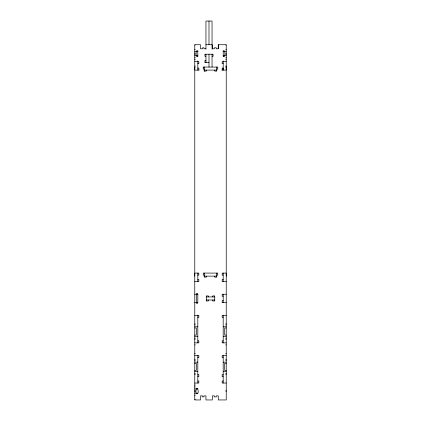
<?xml version="1.0" encoding="UTF-8"?>
<svg xmlns="http://www.w3.org/2000/svg" width="421" height="421" viewBox="0 0 421 421"><rect width="100%" height="100%" fill="white"/><g stroke="black" fill="none" stroke-linecap="round" stroke-linejoin="round"><path stroke-width="0.63" d="M206.285 70.102L206.285 71.117L204.253 71.117L204.238 67.06M226.235 276.129L226.235 273.087L222.177 273.087L222.177 275.118L223.188 275.118M223.188 51.373C225.382 48.636 224.956 55.256 224.714 55.725A0.763 0.763 0 0 1 223.951 56.488A0.763 0.763 0 0 1 223.188 55.725L226.235 55.725M205.953 44.731L212.363 44.731L212.347 48.789L214.394 48.789L214.394 47.778L216.257 47.778L216.241 48.789L218.283 48.789L218.283 44.731L226.235 44.731L226.235 399.95L218.283 399.95L218.283 395.893L216.257 395.893L216.257 396.903L214.394 396.903L214.394 395.893L212.363 395.893L212.363 399.95L205.953 399.95L205.953 395.893L203.922 395.893L203.922 396.903L202.554 396.903L202.554 395.893L200.522 395.893L200.522 399.95L194.77 399.95L194.77 44.731L200.522 44.731L200.507 48.789L202.554 48.789L202.554 47.778L203.922 47.778L203.906 48.789L205.953 48.789M194.77 45.021L195.281 45.021M225.73 45.021L226.235 45.021M194.77 49.468L195.281 49.468M225.73 49.468L226.235 49.468M194.77 51.499L197.817 51.499M223.188 51.499L226.235 51.499M194.77 53.188L195.281 53.188M225.73 53.188L226.235 53.188M194.77 54.204L195.281 54.204M225.73 54.204L226.235 54.204M194.77 55.725L197.817 55.725A0.763 0.763 0 0 1 197.054 56.488A0.763 0.763 0 0 1 196.297 55.725C196.054 55.256 195.628 48.636 197.817 51.373M196.297 55.725L197.312 55.725M223.698 55.725L224.714 55.725M205.953 56.235L204.922 56.235L204.922 54.204L213.058 54.204L213.058 56.235L212.026 56.235M194.77 57.756L195.281 57.756M225.73 57.756L226.235 57.756M194.77 59.619L195.281 59.619M225.73 59.619L226.235 59.619M205.953 60.629L204.922 60.629L204.922 62.661L208.995 62.661M194.77 61.645L198.833 61.645L198.833 63.676L197.817 63.676M226.235 61.645L222.177 61.645L222.177 63.676L223.188 63.676M194.77 66.044L195.281 66.044M225.73 66.044L226.235 66.044L226.235 70.102L221.925 70.102M195.281 67.06L194.77 67.06L194.765 70.102L199.065 70.102M203.222 67.06L217.783 67.06L217.783 69.091L216.768 69.091M225.73 67.06L226.235 67.06M197.817 68.076L198.849 68.076L198.849 70.102M223.204 68.076L222.177 68.076L222.188 70.102M204.238 70.102L216.757 70.102M197.817 275.118L198.833 275.118L198.833 273.087L194.77 273.087L194.765 276.129M204.253 275.118L203.238 275.118L203.238 273.087L217.783 273.087L217.783 275.118L216.768 275.118M204.243 276.129L216.762 276.129M197.817 279.512L198.833 279.512L198.833 281.544L194.77 281.544M223.188 279.512L222.177 279.512L222.177 281.544L226.235 281.544M194.77 294.232L197.817 294.232L197.817 302.688A0.763 0.763 0 0 1 197.054 303.446A0.763 0.763 0 0 1 196.297 302.688L196.297 294.232A0.763 0.763 0 0 1 197.054 293.469A0.763 0.763 0 0 1 197.817 294.232M226.235 294.232L222.177 294.232L222.177 296.258L223.188 296.258M206.274 296.937L214.731 296.937M206.274 299.984L214.731 299.984M223.188 300.657L222.177 300.657L222.177 302.688L226.235 302.688M194.77 302.688L197.817 302.688M194.77 315.376L198.833 315.376L198.833 317.402L197.817 317.402M226.235 315.376L222.177 315.376L222.177 317.402L223.188 317.402M194.77 323.923L195.281 323.923M225.73 323.923L226.235 323.923M194.77 324.938L195.281 324.938M225.73 324.938L226.235 324.938M194.77 326.828L197.817 326.78M223.188 326.828L226.235 326.78M194.77 327.985L196.297 327.985L196.297 335.09L194.77 335.09M226.235 327.985L224.714 327.985L224.714 335.09L226.235 335.09M194.77 336.29L197.817 336.247M223.188 336.29L226.235 336.247M194.77 338.131L195.281 338.131M225.73 338.131L226.235 338.131M194.77 339.147L195.281 339.147M225.73 339.147L226.235 339.147M197.817 340.831L198.833 340.831L198.833 342.862L194.77 342.862M223.188 340.831L222.177 340.831L222.177 342.862L226.235 342.862M194.77 344.888L195.281 344.888M225.73 344.888L226.235 344.888M194.77 353.519L195.281 353.519M225.73 353.519L226.235 353.519M194.77 355.545L198.833 355.545L198.833 357.576L197.817 357.576M226.235 355.545L222.177 355.545L222.177 357.576L223.188 357.576M194.77 359.26L195.281 359.26M225.73 359.26L226.235 359.26M194.77 360.276L195.281 360.276M225.73 360.276L226.235 360.276M194.77 362.16L197.817 362.118M223.188 362.16L226.235 362.16M194.77 363.323L196.297 363.323L196.297 370.427L194.77 370.427M226.235 363.323L224.714 363.323L224.714 370.427L226.235 370.427M194.77 371.585L197.817 371.585M223.188 371.585L226.235 371.627M194.77 373.469L195.281 373.469M225.73 373.469L226.235 373.469M194.77 374.485L195.281 374.485M225.73 374.485L226.235 374.485M197.817 374.579L198.833 374.579L198.833 376.606L197.817 376.606M223.188 374.579L222.177 374.579L222.177 376.606L223.188 376.606M197.817 381.005L198.833 381.005L198.833 383.036L194.77 383.036M223.188 381.005L222.177 381.005L222.177 383.036L226.235 383.036M194.77 385.062L195.281 385.062M194.77 386.925L195.281 386.925M194.77 388.957L197.817 388.957C199.675 395.572 194.439 395.572 196.297 388.957A0.763 0.763 0 0 1 197.054 388.194A0.763 0.763 0 0 1 197.817 388.957M194.77 390.478L195.281 390.478M225.856 390.478L226.235 390.478M194.77 391.493L195.281 391.493M225.856 391.493L226.235 391.493M194.77 393.182L197.817 393.182M194.77 395.214L195.281 395.214M194.77 399.661L195.281 399.661M223.188 50.483L223.204 56.403M223.204 60.94L223.188 70.102L223.183 68.276M223.188 273.087L223.188 281.544M223.188 294.232L223.188 302.688M223.188 315.376L223.188 342.862M223.188 355.545L223.188 383.036M218.267 44.731L218.267 48.789M216.757 67.06L216.768 71.117L214.742 71.117L214.742 70.102M216.762 273.087L216.768 277.144L214.742 277.144L214.742 276.129M212.71 296.937L212.71 295.921L214.742 295.921L214.742 300.994L212.71 300.994L212.71 299.984M212.042 49.168L212.042 21.05L205.953 21.05L205.953 49.168M212.042 54.204L212.042 67.06M208.995 21.05L208.995 44.731M208.995 54.204L208.995 67.06M208.311 296.937L208.311 295.921L206.285 295.921L206.285 300.994L208.311 300.994L208.311 299.984M206.285 276.129L206.285 277.144L204.253 277.144L204.243 273.087M205.953 54.204L205.953 62.661M204.253 71.117L204.253 69.091L203.238 69.091L203.238 67.06M197.817 50.483L197.833 56.403M197.833 60.94L197.817 70.102M197.817 273.087L197.817 281.544M197.817 315.076L197.817 342.862M197.817 355.545L197.817 383.036"/></g></svg>
